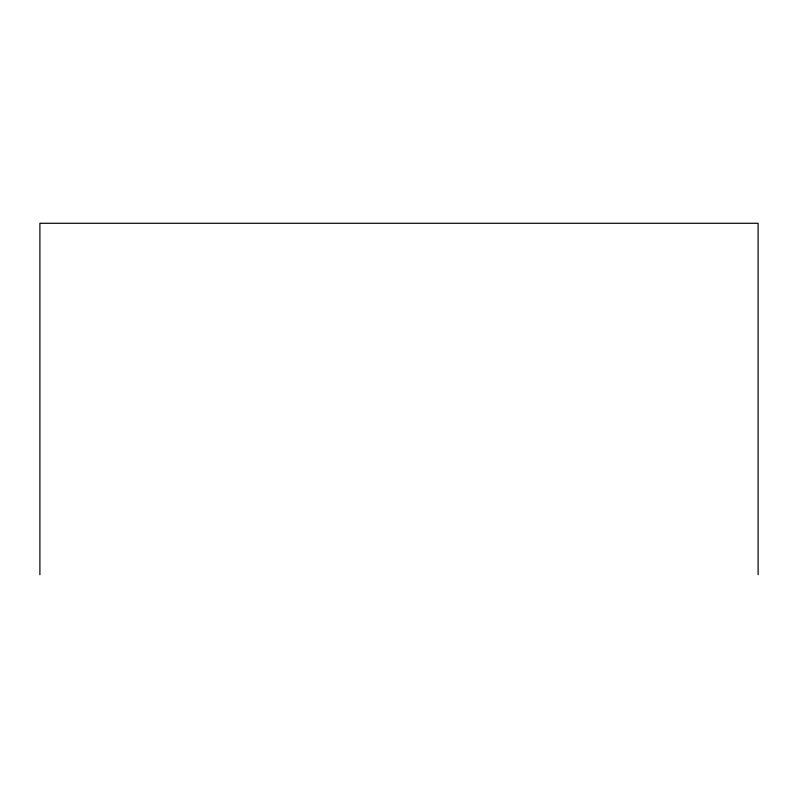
<?xml version="1.0" encoding="UTF-8"?>
<svg xmlns="http://www.w3.org/2000/svg" width="798" height="798" viewBox="0 0 798 798"><rect width="100%" height="100%" fill="white"/><g stroke="black" fill="none" stroke-linecap="round" stroke-linejoin="round"><path stroke-width="1.2" d="M758.1 574.72L758.1 223.28L39.9 223.28L39.9 574.72"/></g></svg>
